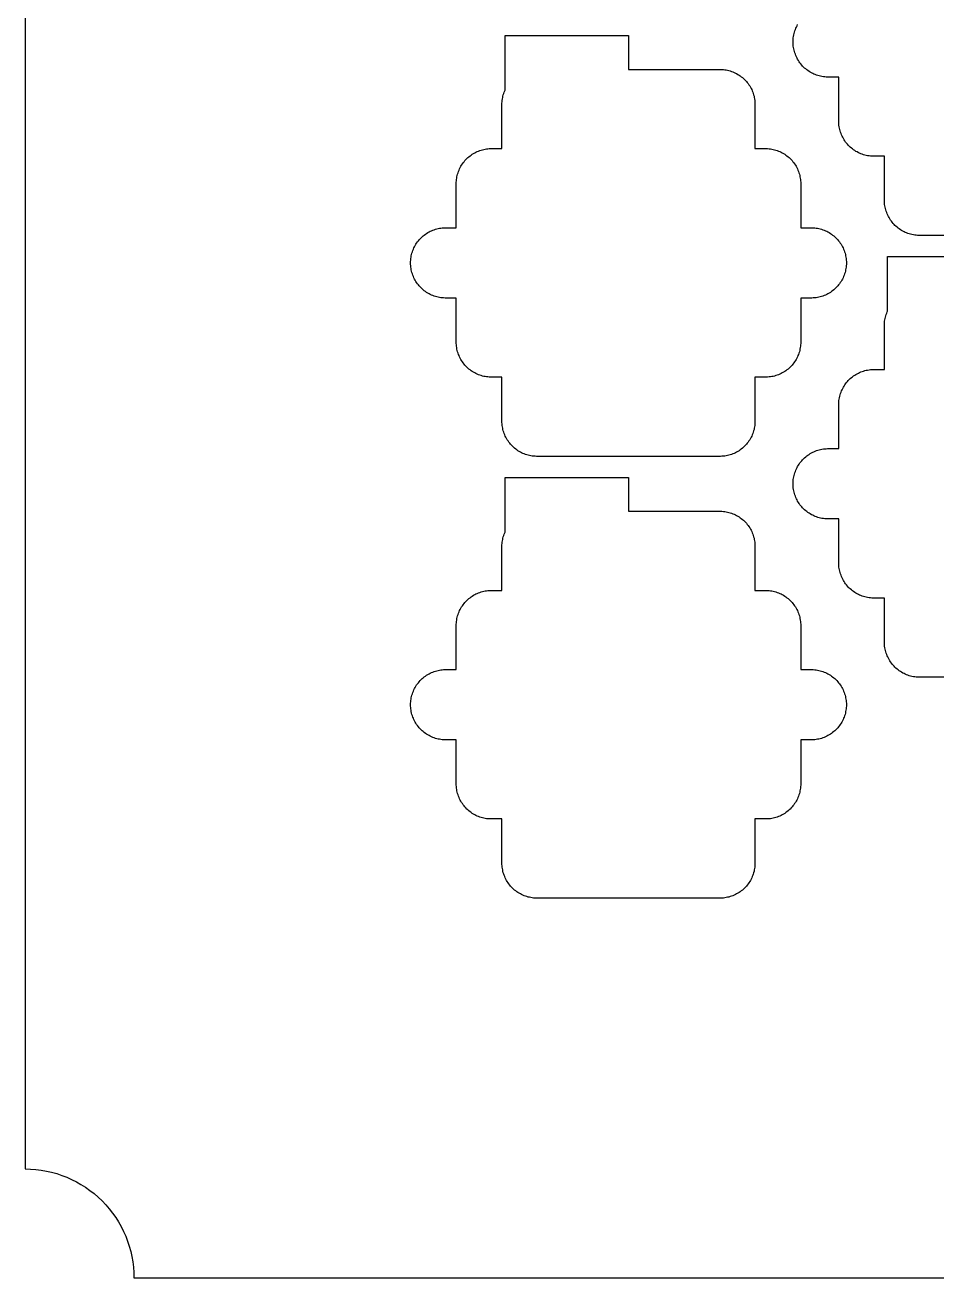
# Model space of a CAD drawing. Extents: x -49 to 54, y -38 to 38.
# Drawn here: x -49.4 to -36.42, y -38 to -20.18 of the extents above; entities that cross this region are included whole.
import ezdxf

# ---------------------------------------------------------------- set-up
doc = ezdxf.new("R2010")
doc.units = 0
doc.layers.add('CONDUCTIVE_LAYER_BACK_LAYER', color=2, linetype='CONTINUOUS')
doc.layers.add('OUTLINE', color=7, linetype='CONTINUOUS')

msp = doc.modelspace()

# ---------------------------------------------------------------- linework, layer by layer
at = {"layer": 'CONDUCTIVE_LAYER_BACK_LAYER'}
for points in [[(-34.062, -23.174), (-36.682, -23.174), (-36.702, -23.173), (-36.722, -23.171), (-36.741, -23.169), (-36.761, -23.166), (-36.781, -23.162), (-36.8, -23.157), (-36.819, -23.152), (-36.838, -23.145), (-36.857, -23.138), (-36.875, -23.131), (-36.893, -23.122), (-36.911, -23.113), (-36.928, -23.103), (-36.945, -23.093), (-36.961, -23.082), (-36.977, -23.07), (-36.993, -23.057), (-37.008, -23.044), (-37.022, -23.031), (-37.036, -23.017), (-37.049, -23.002), (-37.062, -22.987), (-37.074, -22.971), (-37.086, -22.955), (-37.097, -22.938), (-37.107, -22.921), (-37.116, -22.903), (-37.125, -22.886), (-37.133, -22.867), (-37.14, -22.849), (-37.147, -22.83), (-37.153, -22.811), (-37.158, -22.792), (-37.162, -22.773), (-37.166, -22.753), (-37.169, -22.733), (-37.17, -22.713), (-37.172, -22.694), (-37.172, -22.674), (-37.172, -22.048), (-37.332, -22.048), (-37.352, -22.047), (-37.372, -22.045), (-37.391, -22.043), (-37.411, -22.04), (-37.431, -22.036), (-37.45, -22.031), (-37.469, -22.026), (-37.488, -22.02), (-37.507, -22.013), (-37.525, -22.005), (-37.543, -21.997), (-37.561, -21.987), (-37.578, -21.978), (-37.595, -21.967), (-37.611, -21.956), (-37.627, -21.944), (-37.643, -21.932), (-37.658, -21.919), (-37.672, -21.905), (-37.686, -21.891), (-37.699, -21.876), (-37.712, -21.861), (-37.724, -21.845), (-37.736, -21.829), (-37.747, -21.812), (-37.757, -21.795), (-37.766, -21.778), (-37.775, -21.76), (-37.783, -21.742), (-37.79, -21.723), (-37.797, -21.704), (-37.803, -21.685), (-37.808, -21.666), (-37.812, -21.647), (-37.816, -21.627), (-37.819, -21.607), (-37.82, -21.588), (-37.822, -21.568), (-37.822, -21.548), (-37.822, -20.922), (-37.982, -20.922), (-38.002, -20.921), (-38.022, -20.92), (-38.041, -20.917), (-38.061, -20.914), (-38.081, -20.91), (-38.1, -20.905), (-38.119, -20.9), (-38.138, -20.894), (-38.157, -20.887), (-38.175, -20.879), (-38.193, -20.871), (-38.211, -20.862), (-38.228, -20.852), (-38.245, -20.841), (-38.261, -20.83), (-38.277, -20.818), (-38.293, -20.806), (-38.308, -20.793), (-38.322, -20.779), (-38.336, -20.765), (-38.349, -20.75), (-38.362, -20.735), (-38.374, -20.719), (-38.386, -20.703), (-38.397, -20.686), (-38.407, -20.669), (-38.416, -20.652), (-38.425, -20.634), (-38.433, -20.616), (-38.44, -20.597), (-38.447, -20.578), (-38.453, -20.559), (-38.458, -20.54), (-38.462, -20.521), (-38.466, -20.501), (-38.469, -20.482), (-38.47, -20.462), (-38.472, -20.442), (-38.472, -20.422), (-38.472, -20.402), (-38.47, -20.382), (-38.469, -20.363), (-38.466, -20.343), (-38.462, -20.323), (-38.458, -20.304), (-38.453, -20.285), (-38.447, -20.266), (-38.44, -20.247), (-38.433, -20.228), (-38.425, -20.21), (-38.416, -20.192), (-38.407, -20.175)], [(-34.062, -29.457), (-36.682, -29.457), (-36.702, -29.457), (-36.722, -29.455), (-36.741, -29.453), (-36.761, -29.449), (-36.781, -29.446), (-36.8, -29.441), (-36.819, -29.435), (-36.838, -29.429), (-36.857, -29.422), (-36.875, -29.415), (-36.893, -29.406), (-36.911, -29.397), (-36.928, -29.387), (-36.945, -29.377), (-36.961, -29.365), (-36.977, -29.354), (-36.993, -29.341), (-37.008, -29.328), (-37.022, -29.315), (-37.036, -29.3), (-37.049, -29.286), (-37.062, -29.27), (-37.074, -29.255), (-37.086, -29.238), (-37.097, -29.222), (-37.107, -29.205), (-37.116, -29.187), (-37.125, -29.169), (-37.133, -29.151), (-37.14, -29.133), (-37.147, -29.114), (-37.153, -29.095), (-37.158, -29.076), (-37.162, -29.056), (-37.166, -29.037), (-37.169, -29.017), (-37.17, -28.997), (-37.172, -28.977), (-37.172, -28.957), (-37.172, -28.332), (-37.332, -28.332), (-37.352, -28.331), (-37.372, -28.329), (-37.391, -28.327), (-37.411, -28.324), (-37.431, -28.32), (-37.45, -28.315), (-37.469, -28.31), (-37.488, -28.303), (-37.507, -28.296), (-37.525, -28.289), (-37.543, -28.28), (-37.561, -28.271), (-37.578, -28.261), (-37.595, -28.251), (-37.611, -28.24), (-37.627, -28.228), (-37.643, -28.215), (-37.658, -28.202), (-37.672, -28.189), (-37.686, -28.174), (-37.699, -28.16), (-37.712, -28.144), (-37.724, -28.129), (-37.736, -28.113), (-37.747, -28.096), (-37.757, -28.079), (-37.766, -28.061), (-37.775, -28.043), (-37.783, -28.025), (-37.79, -28.007), (-37.797, -27.988), (-37.803, -27.969), (-37.808, -27.95), (-37.812, -27.93), (-37.816, -27.911), (-37.819, -27.891), (-37.82, -27.871), (-37.822, -27.852), (-37.822, -27.832), (-37.822, -27.206), (-37.982, -27.206), (-38.002, -27.205), (-38.022, -27.203), (-38.041, -27.201), (-38.061, -27.198), (-38.081, -27.194), (-38.1, -27.189), (-38.119, -27.184), (-38.138, -27.178), (-38.157, -27.171), (-38.175, -27.163), (-38.193, -27.154), (-38.211, -27.145), (-38.228, -27.135), (-38.245, -27.125), (-38.261, -27.114), (-38.277, -27.102), (-38.293, -27.09), (-38.308, -27.076), (-38.322, -27.063), (-38.336, -27.049), (-38.349, -27.034), (-38.362, -27.019), (-38.374, -27.003), (-38.386, -26.987), (-38.397, -26.97), (-38.407, -26.953), (-38.416, -26.935), (-38.425, -26.918), (-38.433, -26.899), (-38.44, -26.881), (-38.447, -26.862), (-38.453, -26.843), (-38.458, -26.824), (-38.462, -26.805), (-38.466, -26.785), (-38.469, -26.765), (-38.47, -26.746), (-38.472, -26.726), (-38.472, -26.706), (-38.472, -26.686), (-38.47, -26.666), (-38.469, -26.646), (-38.466, -26.627), (-38.462, -26.607), (-38.458, -26.588), (-38.453, -26.568), (-38.447, -26.549), (-38.44, -26.531), (-38.433, -26.512), (-38.425, -26.494), (-38.416, -26.476), (-38.407, -26.459), (-38.397, -26.442), (-38.386, -26.425), (-38.374, -26.409), (-38.362, -26.393), (-38.349, -26.378), (-38.336, -26.363), (-38.322, -26.349), (-38.308, -26.335), (-38.293, -26.322), (-38.277, -26.31), (-38.261, -26.298), (-38.245, -26.287), (-38.228, -26.276), (-38.211, -26.266), (-38.193, -26.257), (-38.175, -26.249), (-38.157, -26.241), (-38.138, -26.234), (-38.119, -26.228), (-38.1, -26.222), (-38.081, -26.218), (-38.061, -26.214), (-38.041, -26.211), (-38.022, -26.208), (-38.002, -26.207), (-37.982, -26.206), (-37.822, -26.206), (-37.822, -25.58), (-37.822, -25.56), (-37.82, -25.54), (-37.819, -25.52), (-37.816, -25.501), (-37.812, -25.481), (-37.808, -25.462), (-37.803, -25.443), (-37.797, -25.424), (-37.79, -25.405), (-37.783, -25.386), (-37.775, -25.368), (-37.766, -25.35), (-37.757, -25.333), (-37.747, -25.316), (-37.736, -25.299), (-37.724, -25.283), (-37.712, -25.267), (-37.699, -25.252), (-37.686, -25.237), (-37.672, -25.223), (-37.658, -25.209), (-37.643, -25.196), (-37.627, -25.184), (-37.611, -25.172), (-37.595, -25.161), (-37.578, -25.15), (-37.561, -25.14), (-37.543, -25.131), (-37.525, -25.123), (-37.507, -25.115), (-37.488, -25.108), (-37.469, -25.102), (-37.45, -25.097), (-37.431, -25.092), (-37.411, -25.088), (-37.391, -25.085), (-37.372, -25.082), (-37.352, -25.081), (-37.332, -25.08), (-37.172, -25.08), (-37.172, -24.454), (-37.172, -24.434), (-37.17, -24.414), (-37.169, -24.395), (-37.166, -24.375), (-37.162, -24.355), (-37.158, -24.336), (-37.153, -24.317), (-37.147, -24.298), (-37.14, -24.279), (-37.133, -24.26), (-37.129, -24.251), (-37.129, -23.474), (-35.372, -23.474)]]:
    msp.add_lwpolyline(points, dxfattribs=at)
for points in [[(-39.014, -25.816), (-39.014, -25.835), (-39.016, -25.855), (-39.017, -25.875), (-39.02, -25.895), (-39.024, -25.914), (-39.028, -25.934), (-39.033, -25.953), (-39.039, -25.972), (-39.046, -25.991), (-39.053, -26.009), (-39.061, -26.027), (-39.07, -26.045), (-39.079, -26.063), (-39.089, -26.08), (-39.1, -26.096), (-39.112, -26.113), (-39.124, -26.128), (-39.137, -26.144), (-39.15, -26.158), (-39.164, -26.173), (-39.178, -26.186), (-39.193, -26.199), (-39.209, -26.212), (-39.225, -26.224), (-39.241, -26.235), (-39.258, -26.245), (-39.276, -26.255), (-39.293, -26.264), (-39.311, -26.273), (-39.33, -26.28), (-39.348, -26.287), (-39.367, -26.294), (-39.386, -26.299), (-39.405, -26.304), (-39.425, -26.308), (-39.445, -26.311), (-39.464, -26.313), (-39.484, -26.315), (-39.504, -26.316), (-42.124, -26.316), (-42.144, -26.315), (-42.164, -26.313), (-42.183, -26.311), (-42.203, -26.308), (-42.222, -26.304), (-42.242, -26.299), (-42.261, -26.294), (-42.28, -26.287), (-42.298, -26.28), (-42.317, -26.273), (-42.335, -26.264), (-42.352, -26.255), (-42.37, -26.245), (-42.387, -26.235), (-42.403, -26.224), (-42.419, -26.212), (-42.434, -26.199), (-42.449, -26.186), (-42.464, -26.173), (-42.478, -26.158), (-42.491, -26.144), (-42.504, -26.128), (-42.516, -26.113), (-42.528, -26.096), (-42.538, -26.08), (-42.549, -26.063), (-42.558, -26.045), (-42.567, -26.027), (-42.575, -26.009), (-42.582, -25.991), (-42.589, -25.972), (-42.595, -25.953), (-42.6, -25.934), (-42.604, -25.914), (-42.608, -25.895), (-42.61, -25.875), (-42.612, -25.855), (-42.614, -25.835), (-42.614, -25.816), (-42.614, -25.19), (-42.774, -25.19), (-42.794, -25.189), (-42.814, -25.187), (-42.833, -25.185), (-42.853, -25.182), (-42.872, -25.178), (-42.892, -25.173), (-42.911, -25.168), (-42.93, -25.161), (-42.948, -25.155), (-42.967, -25.147), (-42.985, -25.138), (-43.002, -25.129), (-43.02, -25.119), (-43.037, -25.109), (-43.053, -25.098), (-43.069, -25.086), (-43.084, -25.074), (-43.099, -25.06), (-43.114, -25.047), (-43.128, -25.033), (-43.141, -25.018), (-43.154, -25.003), (-43.166, -24.987), (-43.178, -24.971), (-43.188, -24.954), (-43.199, -24.937), (-43.208, -24.919), (-43.217, -24.902), (-43.225, -24.883), (-43.232, -24.865), (-43.239, -24.846), (-43.245, -24.827), (-43.25, -24.808), (-43.254, -24.789), (-43.258, -24.769), (-43.26, -24.749), (-43.262, -24.729), (-43.264, -24.71), (-43.264, -24.69), (-43.264, -24.064), (-43.424, -24.064), (-43.444, -24.063), (-43.464, -24.061), (-43.483, -24.059), (-43.503, -24.056), (-43.522, -24.052), (-43.542, -24.047), (-43.561, -24.042), (-43.58, -24.036), (-43.598, -24.029), (-43.617, -24.021), (-43.635, -24.013), (-43.652, -24.003), (-43.67, -23.994), (-43.687, -23.983), (-43.703, -23.972), (-43.719, -23.96), (-43.734, -23.948), (-43.749, -23.935), (-43.764, -23.921), (-43.778, -23.907), (-43.791, -23.892), (-43.804, -23.877), (-43.816, -23.861), (-43.828, -23.845), (-43.838, -23.828), (-43.849, -23.811), (-43.858, -23.794), (-43.867, -23.776), (-43.875, -23.758), (-43.882, -23.739), (-43.889, -23.72), (-43.895, -23.701), (-43.9, -23.682), (-43.904, -23.663), (-43.908, -23.643), (-43.91, -23.623), (-43.912, -23.604), (-43.914, -23.584), (-43.914, -23.564), (-43.914, -23.544), (-43.912, -23.524), (-43.91, -23.504), (-43.908, -23.485), (-43.904, -23.465), (-43.9, -23.446), (-43.895, -23.427), (-43.889, -23.408), (-43.882, -23.389), (-43.875, -23.37), (-43.867, -23.352), (-43.858, -23.334), (-43.849, -23.317), (-43.838, -23.3), (-43.828, -23.283), (-43.816, -23.267), (-43.804, -23.251), (-43.791, -23.236), (-43.778, -23.221), (-43.764, -23.207), (-43.749, -23.193), (-43.734, -23.18), (-43.719, -23.168), (-43.703, -23.156), (-43.687, -23.145), (-43.67, -23.134), (-43.652, -23.124), (-43.635, -23.115), (-43.617, -23.107), (-43.598, -23.099), (-43.58, -23.092), (-43.561, -23.086), (-43.542, -23.081), (-43.522, -23.076), (-43.503, -23.072), (-43.483, -23.069), (-43.464, -23.066), (-43.444, -23.065), (-43.424, -23.064), (-43.264, -23.064), (-43.264, -22.438), (-43.264, -22.418), (-43.262, -22.398), (-43.26, -22.379), (-43.258, -22.359), (-43.254, -22.339), (-43.25, -22.32), (-43.245, -22.301), (-43.239, -22.282), (-43.232, -22.263), (-43.225, -22.244), (-43.217, -22.226), (-43.208, -22.208), (-43.199, -22.191), (-43.188, -22.174), (-43.178, -22.157), (-43.166, -22.141), (-43.154, -22.125), (-43.141, -22.11), (-43.128, -22.095), (-43.114, -22.081), (-43.099, -22.067), (-43.084, -22.054), (-43.069, -22.042), (-43.053, -22.03), (-43.037, -22.019), (-43.02, -22.008), (-43.002, -21.999), (-42.985, -21.989), (-42.967, -21.981), (-42.948, -21.973), (-42.93, -21.966), (-42.911, -21.96), (-42.892, -21.955), (-42.872, -21.95), (-42.853, -21.946), (-42.833, -21.943), (-42.814, -21.941), (-42.794, -21.939), (-42.774, -21.938), (-42.614, -21.938), (-42.614, -21.312), (-42.614, -21.292), (-42.612, -21.273), (-42.61, -21.253), (-42.608, -21.233), (-42.604, -21.214), (-42.6, -21.194), (-42.595, -21.175), (-42.589, -21.156), (-42.582, -21.137), (-42.575, -21.119), (-42.571, -21.109), (-42.571, -20.332), (-40.814, -20.332), (-40.814, -20.812), (-39.504, -20.812), (-39.484, -20.813), (-39.464, -20.815), (-39.445, -20.817), (-39.425, -20.82), (-39.405, -20.824), (-39.386, -20.829), (-39.367, -20.834), (-39.348, -20.841), (-39.33, -20.848), (-39.311, -20.855), (-39.293, -20.864), (-39.276, -20.873), (-39.258, -20.883), (-39.241, -20.893), (-39.225, -20.904), (-39.209, -20.916), (-39.193, -20.929), (-39.178, -20.942), (-39.164, -20.955), (-39.15, -20.969), (-39.137, -20.984), (-39.124, -20.999), (-39.112, -21.015), (-39.1, -21.031), (-39.089, -21.048), (-39.079, -21.065), (-39.07, -21.083), (-39.061, -21.1), (-39.053, -21.119), (-39.046, -21.137), (-39.039, -21.156), (-39.033, -21.175), (-39.028, -21.194), (-39.024, -21.214), (-39.02, -21.233), (-39.017, -21.253), (-39.016, -21.273), (-39.014, -21.292), (-39.014, -21.312), (-39.014, -21.938), (-38.854, -21.938), (-38.834, -21.939), (-38.814, -21.941), (-38.795, -21.943), (-38.775, -21.946), (-38.755, -21.95), (-38.736, -21.955), (-38.717, -21.96), (-38.698, -21.966), (-38.68, -21.973), (-38.661, -21.981), (-38.643, -21.989), (-38.626, -21.999), (-38.608, -22.008), (-38.591, -22.019), (-38.575, -22.03), (-38.559, -22.042), (-38.543, -22.054), (-38.528, -22.067), (-38.514, -22.081), (-38.5, -22.095), (-38.487, -22.11), (-38.474, -22.125), (-38.462, -22.141), (-38.45, -22.157), (-38.439, -22.174), (-38.429, -22.191), (-38.42, -22.208), (-38.411, -22.226), (-38.403, -22.244), (-38.396, -22.263), (-38.389, -22.282), (-38.383, -22.301), (-38.378, -22.32), (-38.374, -22.339), (-38.37, -22.359), (-38.367, -22.379), (-38.366, -22.398), (-38.364, -22.418), (-38.364, -22.438), (-38.364, -23.064), (-38.204, -23.064), (-38.184, -23.065), (-38.164, -23.066), (-38.145, -23.069), (-38.125, -23.072), (-38.105, -23.076), (-38.086, -23.081), (-38.067, -23.086), (-38.048, -23.092), (-38.03, -23.099), (-38.011, -23.107), (-37.993, -23.115), (-37.976, -23.124), (-37.958, -23.134), (-37.941, -23.145), (-37.925, -23.156), (-37.909, -23.168), (-37.893, -23.18), (-37.878, -23.193), (-37.864, -23.207), (-37.85, -23.221), (-37.837, -23.236), (-37.824, -23.251), (-37.812, -23.267), (-37.8, -23.283), (-37.789, -23.3), (-37.779, -23.317), (-37.77, -23.334), (-37.761, -23.352), (-37.753, -23.37), (-37.746, -23.389), (-37.739, -23.408), (-37.733, -23.427), (-37.728, -23.446), (-37.724, -23.465), (-37.72, -23.485), (-37.717, -23.504), (-37.716, -23.524), (-37.714, -23.544), (-37.714, -23.564), (-37.714, -23.584), (-37.716, -23.604), (-37.717, -23.623), (-37.72, -23.643), (-37.724, -23.663), (-37.728, -23.682), (-37.733, -23.701), (-37.739, -23.72), (-37.746, -23.739), (-37.753, -23.758), (-37.761, -23.776), (-37.77, -23.794), (-37.779, -23.811), (-37.789, -23.828), (-37.8, -23.845), (-37.812, -23.861), (-37.824, -23.877), (-37.837, -23.892), (-37.85, -23.907), (-37.864, -23.921), (-37.878, -23.935), (-37.893, -23.948), (-37.909, -23.96), (-37.925, -23.972), (-37.941, -23.983), (-37.958, -23.994), (-37.976, -24.003), (-37.993, -24.013), (-38.011, -24.021), (-38.03, -24.029), (-38.048, -24.036), (-38.067, -24.042), (-38.086, -24.047), (-38.105, -24.052), (-38.125, -24.056), (-38.145, -24.059), (-38.164, -24.061), (-38.184, -24.063), (-38.204, -24.064), (-38.364, -24.064), (-38.364, -24.69), (-38.364, -24.71), (-38.366, -24.729), (-38.367, -24.749), (-38.37, -24.769), (-38.374, -24.789), (-38.378, -24.808), (-38.383, -24.827), (-38.389, -24.846), (-38.396, -24.865), (-38.403, -24.883), (-38.411, -24.902), (-38.42, -24.919), (-38.429, -24.937), (-38.439, -24.954), (-38.45, -24.971), (-38.462, -24.987), (-38.474, -25.003), (-38.487, -25.018), (-38.5, -25.033), (-38.514, -25.047), (-38.528, -25.06), (-38.543, -25.074), (-38.559, -25.086), (-38.575, -25.098), (-38.591, -25.109), (-38.608, -25.119), (-38.626, -25.129), (-38.643, -25.138), (-38.661, -25.147), (-38.68, -25.155), (-38.698, -25.161), (-38.717, -25.168), (-38.736, -25.173), (-38.755, -25.178), (-38.775, -25.182), (-38.795, -25.185), (-38.814, -25.187), (-38.834, -25.189), (-38.854, -25.19), (-39.014, -25.19)], [(-39.014, -32.099), (-39.014, -32.119), (-39.016, -32.139), (-39.017, -32.159), (-39.02, -32.179), (-39.024, -32.198), (-39.028, -32.217), (-39.033, -32.237), (-39.039, -32.256), (-39.046, -32.274), (-39.053, -32.293), (-39.061, -32.311), (-39.07, -32.329), (-39.079, -32.346), (-39.089, -32.364), (-39.1, -32.38), (-39.112, -32.396), (-39.124, -32.412), (-39.137, -32.427), (-39.15, -32.442), (-39.164, -32.456), (-39.178, -32.47), (-39.193, -32.483), (-39.209, -32.495), (-39.225, -32.507), (-39.241, -32.518), (-39.258, -32.529), (-39.276, -32.539), (-39.293, -32.548), (-39.311, -32.556), (-39.33, -32.564), (-39.348, -32.571), (-39.367, -32.577), (-39.386, -32.583), (-39.405, -32.587), (-39.425, -32.591), (-39.445, -32.594), (-39.464, -32.597), (-39.484, -32.598), (-39.504, -32.599), (-42.124, -32.599), (-42.144, -32.598), (-42.164, -32.597), (-42.183, -32.594), (-42.203, -32.591), (-42.222, -32.587), (-42.242, -32.583), (-42.261, -32.577), (-42.28, -32.571), (-42.298, -32.564), (-42.317, -32.556), (-42.335, -32.548), (-42.352, -32.539), (-42.37, -32.529), (-42.387, -32.518), (-42.403, -32.507), (-42.419, -32.495), (-42.434, -32.483), (-42.449, -32.47), (-42.464, -32.456), (-42.478, -32.442), (-42.491, -32.427), (-42.504, -32.412), (-42.516, -32.396), (-42.528, -32.38), (-42.538, -32.364), (-42.549, -32.346), (-42.558, -32.329), (-42.567, -32.311), (-42.575, -32.293), (-42.582, -32.274), (-42.589, -32.256), (-42.595, -32.237), (-42.6, -32.217), (-42.604, -32.198), (-42.608, -32.179), (-42.61, -32.159), (-42.612, -32.139), (-42.614, -32.119), (-42.614, -32.099), (-42.614, -31.473), (-42.774, -31.473), (-42.794, -31.473), (-42.814, -31.471), (-42.833, -31.469), (-42.853, -31.466), (-42.872, -31.462), (-42.892, -31.457), (-42.911, -31.451), (-42.93, -31.445), (-42.948, -31.438), (-42.967, -31.431), (-42.985, -31.422), (-43.002, -31.413), (-43.02, -31.403), (-43.037, -31.393), (-43.053, -31.381), (-43.069, -31.37), (-43.084, -31.357), (-43.099, -31.344), (-43.114, -31.331), (-43.128, -31.316), (-43.141, -31.302), (-43.154, -31.286), (-43.166, -31.271), (-43.178, -31.254), (-43.188, -31.238), (-43.199, -31.221), (-43.208, -31.203), (-43.217, -31.185), (-43.225, -31.167), (-43.232, -31.149), (-43.239, -31.13), (-43.245, -31.111), (-43.25, -31.092), (-43.254, -31.072), (-43.258, -31.053), (-43.26, -31.033), (-43.262, -31.013), (-43.264, -30.993), (-43.264, -30.973), (-43.264, -30.348), (-43.424, -30.348), (-43.444, -30.347), (-43.464, -30.345), (-43.483, -30.343), (-43.503, -30.34), (-43.522, -30.336), (-43.542, -30.331), (-43.561, -30.326), (-43.58, -30.319), (-43.598, -30.312), (-43.617, -30.305), (-43.635, -30.296), (-43.652, -30.287), (-43.67, -30.277), (-43.687, -30.267), (-43.703, -30.256), (-43.719, -30.244), (-43.734, -30.231), (-43.749, -30.218), (-43.764, -30.205), (-43.778, -30.191), (-43.791, -30.176), (-43.804, -30.161), (-43.816, -30.145), (-43.828, -30.129), (-43.838, -30.112), (-43.849, -30.095), (-43.858, -30.077), (-43.867, -30.059), (-43.875, -30.041), (-43.882, -30.023), (-43.889, -30.004), (-43.895, -29.985), (-43.9, -29.966), (-43.904, -29.946), (-43.908, -29.927), (-43.91, -29.907), (-43.912, -29.887), (-43.914, -29.868), (-43.914, -29.848), (-43.914, -29.828), (-43.912, -29.808), (-43.91, -29.788), (-43.908, -29.768), (-43.904, -29.749), (-43.9, -29.729), (-43.895, -29.71), (-43.889, -29.691), (-43.882, -29.672), (-43.875, -29.654), (-43.867, -29.636), (-43.858, -29.618), (-43.849, -29.601), (-43.838, -29.583), (-43.828, -29.567), (-43.816, -29.551), (-43.804, -29.535), (-43.791, -29.52), (-43.778, -29.505), (-43.764, -29.491), (-43.749, -29.477), (-43.734, -29.464), (-43.719, -29.451), (-43.703, -29.44), (-43.687, -29.429), (-43.67, -29.418), (-43.652, -29.408), (-43.635, -29.399), (-43.617, -29.391), (-43.598, -29.383), (-43.58, -29.376), (-43.561, -29.37), (-43.542, -29.364), (-43.522, -29.36), (-43.503, -29.356), (-43.483, -29.352), (-43.464, -29.35), (-43.444, -29.349), (-43.424, -29.348), (-43.264, -29.348), (-43.264, -28.722), (-43.264, -28.702), (-43.262, -28.682), (-43.26, -28.662), (-43.258, -28.643), (-43.254, -28.623), (-43.25, -28.604), (-43.245, -28.584), (-43.239, -28.565), (-43.232, -28.547), (-43.225, -28.528), (-43.217, -28.51), (-43.208, -28.492), (-43.199, -28.475), (-43.188, -28.458), (-43.178, -28.441), (-43.166, -28.425), (-43.154, -28.409), (-43.141, -28.394), (-43.128, -28.379), (-43.114, -28.365), (-43.099, -28.351), (-43.084, -28.338), (-43.069, -28.326), (-43.053, -28.314), (-43.037, -28.303), (-43.02, -28.292), (-43.002, -28.282), (-42.985, -28.273), (-42.967, -28.265), (-42.948, -28.257), (-42.93, -28.25), (-42.911, -28.244), (-42.892, -28.238), (-42.872, -28.234), (-42.853, -28.23), (-42.833, -28.227), (-42.814, -28.224), (-42.794, -28.223), (-42.774, -28.222), (-42.614, -28.222), (-42.614, -27.596), (-42.614, -27.576), (-42.612, -27.556), (-42.61, -27.536), (-42.608, -27.517), (-42.604, -27.497), (-42.6, -27.478), (-42.595, -27.459), (-42.589, -27.44), (-42.582, -27.421), (-42.575, -27.402), (-42.571, -27.393), (-42.571, -26.616), (-40.814, -26.616), (-40.814, -27.096), (-39.504, -27.096), (-39.484, -27.097), (-39.464, -27.098), (-39.445, -27.101), (-39.425, -27.104), (-39.405, -27.108), (-39.386, -27.113), (-39.367, -27.118), (-39.348, -27.124), (-39.33, -27.131), (-39.311, -27.139), (-39.293, -27.147), (-39.276, -27.157), (-39.258, -27.166), (-39.241, -27.177), (-39.225, -27.188), (-39.209, -27.2), (-39.193, -27.212), (-39.178, -27.225), (-39.164, -27.239), (-39.15, -27.253), (-39.137, -27.268), (-39.124, -27.283), (-39.112, -27.299), (-39.1, -27.315), (-39.089, -27.332), (-39.079, -27.349), (-39.07, -27.366), (-39.061, -27.384), (-39.053, -27.402), (-39.046, -27.421), (-39.039, -27.44), (-39.033, -27.459), (-39.028, -27.478), (-39.024, -27.497), (-39.02, -27.517), (-39.017, -27.536), (-39.016, -27.556), (-39.014, -27.576), (-39.014, -27.596), (-39.014, -28.222), (-38.854, -28.222), (-38.834, -28.223), (-38.814, -28.224), (-38.795, -28.227), (-38.775, -28.23), (-38.755, -28.234), (-38.736, -28.238), (-38.717, -28.244), (-38.698, -28.25), (-38.68, -28.257), (-38.661, -28.265), (-38.643, -28.273), (-38.626, -28.282), (-38.608, -28.292), (-38.591, -28.303), (-38.575, -28.314), (-38.559, -28.326), (-38.543, -28.338), (-38.528, -28.351), (-38.514, -28.365), (-38.5, -28.379), (-38.487, -28.394), (-38.474, -28.409), (-38.462, -28.425), (-38.45, -28.441), (-38.439, -28.458), (-38.429, -28.475), (-38.42, -28.492), (-38.411, -28.51), (-38.403, -28.528), (-38.396, -28.547), (-38.389, -28.565), (-38.383, -28.584), (-38.378, -28.604), (-38.374, -28.623), (-38.37, -28.643), (-38.367, -28.662), (-38.366, -28.682), (-38.364, -28.702), (-38.364, -28.722), (-38.364, -29.348), (-38.204, -29.348), (-38.184, -29.349), (-38.164, -29.35), (-38.145, -29.352), (-38.125, -29.356), (-38.105, -29.36), (-38.086, -29.364), (-38.067, -29.37), (-38.048, -29.376), (-38.03, -29.383), (-38.011, -29.391), (-37.993, -29.399), (-37.976, -29.408), (-37.958, -29.418), (-37.941, -29.429), (-37.925, -29.44), (-37.909, -29.451), (-37.893, -29.464), (-37.878, -29.477), (-37.864, -29.491), (-37.85, -29.505), (-37.837, -29.52), (-37.824, -29.535), (-37.812, -29.551), (-37.8, -29.567), (-37.789, -29.583), (-37.779, -29.601), (-37.77, -29.618), (-37.761, -29.636), (-37.753, -29.654), (-37.746, -29.672), (-37.739, -29.691), (-37.733, -29.71), (-37.728, -29.729), (-37.724, -29.749), (-37.72, -29.768), (-37.717, -29.788), (-37.716, -29.808), (-37.714, -29.828), (-37.714, -29.848), (-37.714, -29.868), (-37.716, -29.887), (-37.717, -29.907), (-37.72, -29.927), (-37.724, -29.946), (-37.728, -29.966), (-37.733, -29.985), (-37.739, -30.004), (-37.746, -30.023), (-37.753, -30.041), (-37.761, -30.059), (-37.77, -30.077), (-37.779, -30.095), (-37.789, -30.112), (-37.8, -30.129), (-37.812, -30.145), (-37.824, -30.161), (-37.837, -30.176), (-37.85, -30.191), (-37.864, -30.205), (-37.878, -30.218), (-37.893, -30.231), (-37.909, -30.244), (-37.925, -30.256), (-37.941, -30.267), (-37.958, -30.277), (-37.976, -30.287), (-37.993, -30.296), (-38.011, -30.305), (-38.03, -30.312), (-38.048, -30.319), (-38.067, -30.326), (-38.086, -30.331), (-38.105, -30.336), (-38.125, -30.34), (-38.145, -30.343), (-38.164, -30.345), (-38.184, -30.347), (-38.204, -30.348), (-38.364, -30.348), (-38.364, -30.973), (-38.364, -30.993), (-38.366, -31.013), (-38.367, -31.033), (-38.37, -31.053), (-38.374, -31.072), (-38.378, -31.092), (-38.383, -31.111), (-38.389, -31.13), (-38.396, -31.149), (-38.403, -31.167), (-38.411, -31.185), (-38.42, -31.203), (-38.429, -31.221), (-38.439, -31.238), (-38.45, -31.254), (-38.462, -31.271), (-38.474, -31.286), (-38.487, -31.302), (-38.5, -31.316), (-38.514, -31.331), (-38.528, -31.344), (-38.543, -31.357), (-38.559, -31.37), (-38.575, -31.381), (-38.591, -31.393), (-38.608, -31.403), (-38.626, -31.413), (-38.643, -31.422), (-38.661, -31.431), (-38.68, -31.438), (-38.698, -31.445), (-38.717, -31.451), (-38.736, -31.457), (-38.755, -31.462), (-38.775, -31.466), (-38.795, -31.469), (-38.814, -31.471), (-38.834, -31.473), (-38.854, -31.473), (-39.014, -31.473)]]:
    msp.add_lwpolyline(points, close=True, dxfattribs=at)
at = {"layer": 'OUTLINE'}
msp.add_lwpolyline([(-49.4, -36.45, -0.414214), (-47.85, -38), (52.85, -38, -0.414214), (54.4, -36.45), (54.4, -28), (51.4, -28), (51.4, 28), (54.4, 28), (54.4, 36.45, -0.414214), (52.85, 38), (-47.85, 38, -0.414214), (-49.4, 36.45)], format="xyb", close=True, dxfattribs=at)

doc.saveas('drawing.dxf')
